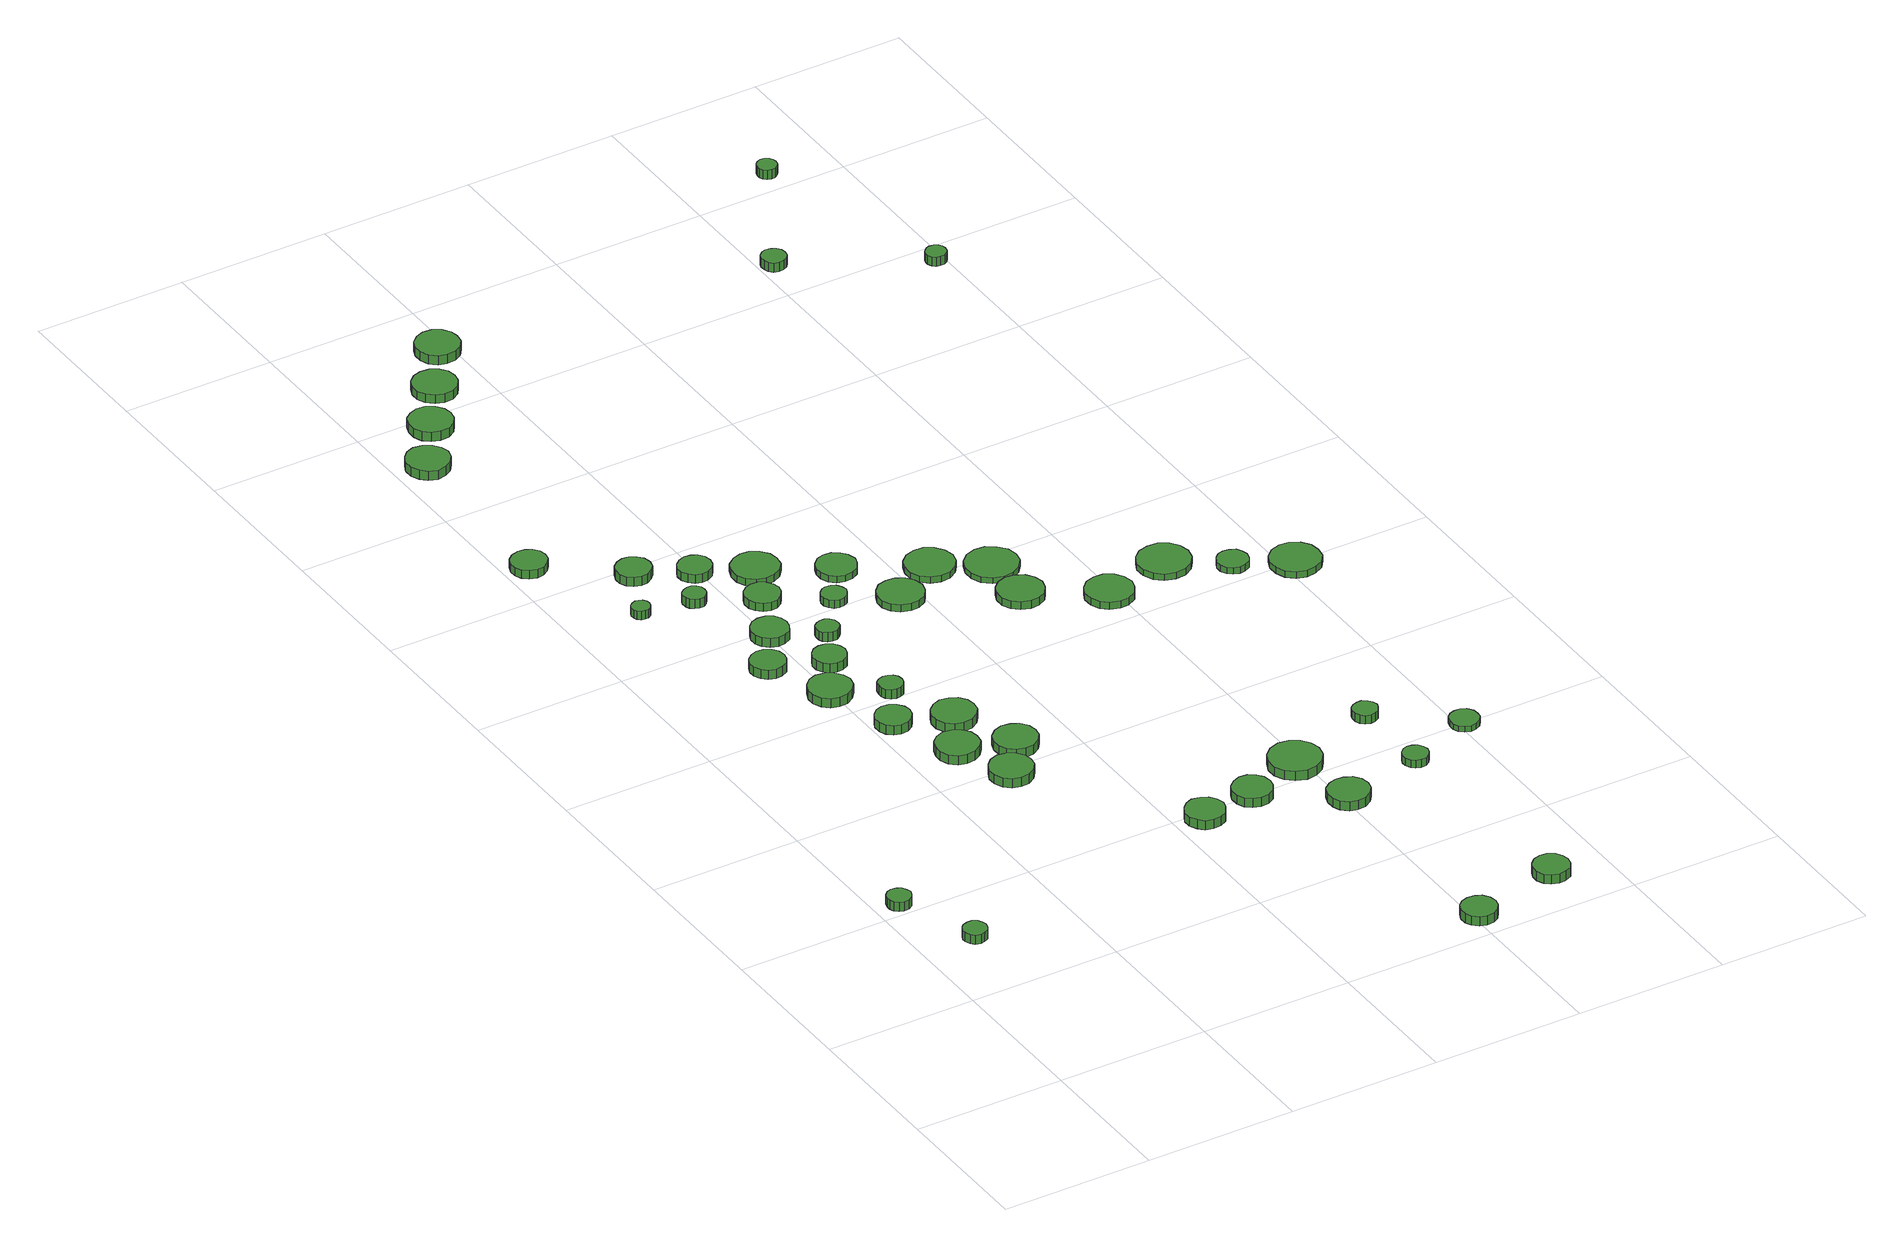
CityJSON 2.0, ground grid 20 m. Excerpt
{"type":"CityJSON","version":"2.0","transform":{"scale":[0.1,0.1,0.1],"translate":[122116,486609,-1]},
"CityObjects":{
"tree1":{"type":"SolitaryVegetationObject","attributes":{"function":"something"},"geometry":[{"type":"MultiSurface","lod":"1","boundaries":[[[0,1,2,3,4,5,6,7,8,9,10,11,12,13,14]],[[15,16,17,18,19,20,21,22,23,24,25,26,27,28,29]],[[0,29,28,1]],[[1,28,27,2]],[[2,27,26,3]],[[3,26,25,4]],[[4,25,24,5]],[[5,24,23,6]],[[6,23,22,7]],[[7,22,21,8]],[[8,21,20,9]],[[9,20,19,10]],[[10,19,18,11]],[[11,18,17,12]],[[12,17,16,13]],[[13,16,15,14]],[[14,15,29,0]]]}]},
"tree2":{"type":"SolitaryVegetationObject","attributes":{"function":"something"},"geometry":[{"type":"MultiSurface","lod":"1","boundaries":[[[30,31,32,33,34,35,36,37,38,39,40,41,42,43,44]],[[45,46,47,48,49,50,51,52,53,54,55,56,57,58,59]],[[30,59,58,31]],[[31,58,57,32]],[[32,57,56,33]],[[33,56,55,34]],[[34,55,54,35]],[[35,54,53,36]],[[36,53,52,37]],[[37,52,51,38]],[[38,51,50,39]],[[39,50,49,40]],[[40,49,48,41]],[[41,48,47,42]],[[42,47,46,43]],[[43,46,45,44]],[[44,45,59,30]]]}]},
"tree3":{"type":"SolitaryVegetationObject","attributes":{"function":"something"},"geometry":[{"type":"MultiSurface","lod":"1","boundaries":[[[60,61,62,63,64,65,66,67,68,69,70,71,72,73,74]],[[75,76,77,78,79,80,81,82,83,84,85,86,87,88,89]],[[60,89,88,61]],[[61,88,87,62]],[[62,87,86,63]],[[63,86,85,64]],[[64,85,84,65]],[[65,84,83,66]],[[66,83,82,67]],[[67,82,81,68]],[[68,81,80,69]],[[69,80,79,70]],[[70,79,78,71]],[[71,78,77,72]],[[72,77,76,73]],[[73,76,75,74]],[[74,75,89,60]]]}]},
"tree4":{"type":"SolitaryVegetationObject","attributes":{"function":"something"},"geometry":[{"type":"MultiSurface","lod":"1","boundaries":[[[90,91,92,93,94,95,96,97,98,99,100,101,102,103,104]],[[105,106,107,108,109,110,111,112,113,114,115,116,117,118,119]],[[90,119,118,91]],[[91,118,117,92]],[[92,117,116,93]],[[93,116,115,94]],[[94,115,114,95]],[[95,114,113,96]],[[96,113,112,97]],[[97,112,111,98]],[[98,111,110,99]],[[99,110,109,100]],[[100,109,108,101]],[[101,108,107,102]],[[102,107,106,103]],[[103,106,105,104]],[[104,105,119,90]]]}]},
"tree5":{"type":"SolitaryVegetationObject","attributes":{"function":"something"},"geometry":[{"type":"MultiSurface","lod":"1","boundaries":[[[120,121,122,123,124,125,126,127,128,129,130,131,132,133,134]],[[135,136,137,138,139,140,141,142,143,144,145,146,147,148,149]],[[120,149,148,121]],[[121,148,147,122]],[[122,147,146,123]],[[123,146,145,124]],[[124,145,144,125]],[[125,144,143,126]],[[126,143,142,127]],[[127,142,141,128]],[[128,141,140,129]],[[129,140,139,130]],[[130,139,138,131]],[[131,138,137,132]],[[132,137,136,133]],[[133,136,135,134]],[[134,135,149,120]]]}]},
"tree6":{"type":"SolitaryVegetationObject","attributes":{"function":"something"},"geometry":[{"type":"MultiSurface","lod":"1","boundaries":[[[150,151,152,153,154,155,156,157,158,159,160,161,162,163,164]],[[165,166,167,168,169,170,171,172,173,174,175,176,177,178,179]],[[150,179,178,151]],[[151,178,177,152]],[[152,177,176,153]],[[153,176,175,154]],[[154,175,174,155]],[[155,174,173,156]],[[156,173,172,157]],[[157,172,171,158]],[[158,171,170,159]],[[159,170,169,160]],[[160,169,168,161]],[[161,168,167,162]],[[162,167,166,163]],[[163,166,165,164]],[[164,165,179,150]]]}]},
"tree7":{"type":"SolitaryVegetationObject","attributes":{"function":"something"},"geometry":[{"type":"MultiSurface","lod":"1","boundaries":[[[180,181,182,183,184,185,186,187,188,189,190,191,192,193,194]],[[195,196,197,198,199,200,201,202,203,204,205,206,207,208,209]],[[180,209,208,181]],[[181,208,207,182]],[[182,207,206,183]],[[183,206,205,184]],[[184,205,204,185]],[[185,204,203,186]],[[186,203,202,187]],[[187,202,201,188]],[[188,201,200,189]],[[189,200,199,190]],[[190,199,198,191]],[[191,198,197,192]],[[192,197,196,193]],[[193,196,195,194]],[[194,195,209,180]]]}]},
"tree8":{"type":"SolitaryVegetationObject","attributes":{"function":"something"},"geometry":[{"type":"MultiSurface","lod":"1","boundaries":[[[210,211,212,213,214,215,216,217,218,219,220,221,222,223,224]],[[225,226,227,228,229,230,231,232,233,234,235,236,237,238,239]],[[210,239,238,211]],[[211,238,237,212]],[[212,237,236,213]],[[213,236,235,214]],[[214,235,234,215]],[[215,234,233,216]],[[216,233,232,217]],[[217,232,231,218]],[[218,231,230,219]],[[219,230,229,220]],[[220,229,228,221]],[[221,228,227,222]],[[222,227,226,223]],[[223,226,225,224]],[[224,225,239,210]]]}]},
"tree9":{"type":"SolitaryVegetationObject","attributes":{"function":"something"},"geometry":[{"type":"MultiSurface","lod":"1","boundaries":[[[240,241,242,243,244,245,246,247,248,249,250,251,252,253,254]],[[255,256,257,258,259,260,261,262,263,264,265,266,267,268,269]],[[240,269,268,241]],[[241,268,267,242]],[[242,267,266,243]],[[243,266,265,244]],[[244,265,264,245]],[[245,264,263,246]],[[246,263,262,247]],[[247,262,261,248]],[[248,261,260,249]],[[249,260,259,250]],[[250,259,258,251]],[[251,258,257,252]],[[252,257,256,253]],[[253,256,255,254]],[[254,255,269,240]]]}]},
"tree10":{"type":"SolitaryVegetationObject","attributes":{"function":"something"},"geometry":[{"type":"MultiSurface","lod":"1","boundaries":[[[270,271,272,273,274,275,276,277,278,279,280,281,282,283,284]],[[285,286,287,288,289,290,291,292,293,294,295,296,297,298,299]],[[270,299,298,271]],[[271,298,297,272]],[[272,297,296,273]],[[273,296,295,274]],[[274,295,294,275]],[[275,294,293,276]],[[276,293,292,277]],[[277,292,291,278]],[[278,291,290,279]],[[279,290,289,280]],[[280,289,288,281]],[[281,288,287,282]],[[282,287,286,283]],[[283,286,285,284]],[[284,285,299,270]]]}]},
"tree11":{"type":"SolitaryVegetationObject","attributes":{"function":"something"},"geometry":[{"type":"MultiSurface","lod":"1","boundaries":[[[300,301,302,303,304,305,306,307,308,309,310,311,312,313,314]],[[315,316,317,318,319,320,321,322,323,324,325,326,327,328,329]],[[300,329,328,301]],[[301,328,327,302]],[[302,327,326,303]],[[303,326,325,304]],[[304,325,324,305]],[[305,324,323,306]],[[306,323,322,307]],[[307,322,321,308]],[[308,321,320,309]],[[309,320,319,310]],[[310,319,318,311]],[[311,318,317,312]],[[312,317,316,313]],[[313,316,315,314]],[[314,315,329,300]]]}]},
"tree12":{"type":"SolitaryVegetationObject","attributes":{"function":"something"},"geometry":[{"type":"MultiSurface","lod":"1","boundaries":[[[330,331,332,333,334,335,336,337,338,339,340,341,342,343,344]],[[345,346,347,348,349,350,351,352,353,354,355,356,357,358,359]],[[330,359,358,331]],[[331,358,357,332]],[[332,357,356,333]],[[333,356,355,334]],[[334,355,354,335]],[[335,354,353,336]],[[336,353,352,337]],[[337,352,351,338]],[[338,351,350,339]],[[339,350,349,340]],[[340,349,348,341]],[[341,348,347,342]],[[342,347,346,343]],[[343,346,345,344]],[[344,345,359,330]]]}]},
"tree13":{"type":"SolitaryVegetationObject","attributes":{"function":"something"},"geometry":[{"type":"MultiSurface","lod":"1","boundaries":[[[360,361,362,363,364,365,366,367,368,369,370,371,372,373,374]],[[375,376,377,378,379,380,381,382,383,384,385,386,387,388,389]],[[360,389,388,361]],[[361,388,387,362]],[[362,387,386,363]],[[363,386,385,364]],[[364,385,384,365]],[[365,384,383,366]],[[366,383,382,367]],[[367,382,381,368]],[[368,381,380,369]],[[369,380,379,370]],[[370,379,378,371]],[[371,378,377,372]],[[372,377,376,373]],[[373,376,375,374]],[[374,375,389,360]]]}]},
"tree14":{"type":"SolitaryVegetationObject","attributes":{"function":"something"},"geometry":[{"type":"MultiSurface","lod":"1","boundaries":[[[390,391,392,393,394,395,396,397,398,399,400,401,402,403,404]],[[405,406,407,408,409,410,411,412,413,414,415,416,417,418,419]],[[390,419,418,391]],[[391,418,417,392]],[[392,417,416,393]],[[393,416,415,394]],[[394,415,414,395]],[[395,414,413,396]],[[396,413,412,397]],[[397,412,411,398]],[[398,411,410,399]],[[399,410,409,400]],[[400,409,408,401]],[[401,408,407,402]],[[402,407,406,403]],[[403,406,405,404]],[[404,405,419,390]]]}]},
"tree15":{"type":"SolitaryVegetationObject","attributes":{"function":"something"},"geometry":[{"type":"MultiSurface","lod":"1","boundaries":[[[420,421,422,423,424,425,426,427,428,429,430,431,432,433,434]],[[435,436,437,438,439,440,441,442,443,444,445,446,447,448,449]],[[420,449,448,421]],[[421,448,447,422]],[[422,447,446,423]],[[423,446,445,424]],[[424,445,444,425]],[[425,444,443,426]],[[426,443,442,427]],[[427,442,441,428]],[[428,441,440,429]],[[429,440,439,430]],[[430,439,438,431]],[[431,438,437,432]],[[432,437,436,433]],[[433,436,435,434]],[[434,435,449,420]]]}]},
"tree16":{"type":"SolitaryVegetationObject","attributes":{"function":"something"},"geometry":[{"type":"MultiSurface","lod":"1","boundaries":[[[450,451,452,453,454,455,456,457,458,459,460,461,462,463,464]],[[465,466,467,468,469,470,471,472,473,474,475,476,477,478,479]],[[450,479,478,451]],[[451,478,477,452]],[[452,477,476,453]],[[453,476,475,454]],[[454,475,474,455]],[[455,474,473,456]],[[456,473,472,457]],[[457,472,471,458]],[[458,471,470,459]],[[459,470,469,460]],[[460,469,468,461]],[[461,468,467,462]],[[462,467,466,463]],[[463,466,465,464]],[[464,465,479,450]]]}]},
"tree17":{"type":"SolitaryVegetationObject","attributes":{"function":"something"},"geometry":[{"type":"MultiSurface","lod":"1","boundaries":[[[480,481,482,483,484,485,486,487,488,489,490,491,492,493,494]],[[495,496,497,498,499,500,501,502,503,504,505,506,507,508,509]],[[480,509,508,481]],[[481,508,507,482]],[[482,507,506,483]],[[483,506,505,484]],[[484,505,504,485]],[[485,504,503,486]],[[486,503,502,487]],[[487,502,501,488]],[[488,501,500,489]],[[489,500,499,490]],[[490,499,498,491]],[[491,498,497,492]],[[492,497,496,493]],[[493,496,495,494]],[[494,495,509,480]]]}]},
"tree18":{"type":"SolitaryVegetationObject","attributes":{"function":"something"},"geometry":[{"type":"MultiSurface","lod":"1","boundaries":[[[510,511,512,513,514,515,516,517,518,519,520,521,522,523,524]],[[525,526,527,528,529,530,531,532,533,534,535,536,537,538,539]],[[510,539,538,511]],[[511,538,537,512]],[[512,537,536,513]],[[513,536,535,514]],[[514,535,534,515]],[[515,534,533,516]],[[516,533,532,517]],[[517,532,531,518]],[[518,531,530,519]],[[519,530,529,520]],[[520,529,528,521]],[[521,528,527,522]],[[522,527,526,523]],[[523,526,525,524]],[[524,525,539,510]]]}]},
"tree19":{"type":"SolitaryVegetationObject","attributes":{"function":"something"},"geometry":[{"type":"MultiSurface","lod":"1","boundaries":[[[540,541,542,543,544,545,546,547,548,549,550,551,552,553,554]],[[555,556,557,558,559,560,561,562,563,564,565,566,567,568,569]],[[540,569,568,541]],[[541,568,567,542]],[[542,567,566,543]],[[543,566,565,544]],[[544,565,564,545]],[[545,564,563,546]],[[546,563,562,547]],[[547,562,561,548]],[[548,561,560,549]],[[549,560,559,550]],[[550,559,558,551]],[[551,558,557,552]],[[552,557,556,553]],[[553,556,555,554]],[[554,555,569,540]]]}]},
"tree20":{"type":"SolitaryVegetationObject","attributes":{"function":"something"},"geometry":[{"type":"MultiSurface","lod":"1","boundaries":[[[570,571,572,573,574,575,576,577,578,579,580,581,582,583,584]],[[585,586,587,588,589,590,591,592,593,594,595,596,597,598,599]],[[570,599,598,571]],[[571,598,597,572]],[[572,597,596,573]],[[573,596,595,574]],[[574,595,594,575]],[[575,594,593,576]],[[576,593,592,577]],[[577,592,591,578]],[[578,591,590,579]],[[579,590,589,580]],[[580,589,588,581]],[[581,588,587,582]],[[582,587,586,583]],[[583,586,585,584]],[[584,585,599,570]]]}]},
"tree21":{"type":"SolitaryVegetationObject","attributes":{"function":"something"},"geometry":[{"type":"MultiSurface","lod":"1","boundaries":[[[600,601,602,603,604,605,606,607,608,609,610,611,612,613,614]],[[615,616,617,618,619,620,621,622,623,624,625,626,627,628,629]],[[600,629,628,601]],[[601,628,627,602]],[[602,627,626,603]],[[603,626,625,604]],[[604,625,624,605]],[[605,624,623,606]],[[606,623,622,607]],[[607,622,621,608]],[[608,621,620,609]],[[609,620,619,610]],[[610,619,618,611]],[[611,618,617,612]],[[612,617,616,613]],[[613,616,615,614]],[[614,615,629,600]]]}]},
"tree22":{"type":"SolitaryVegetationObject","attributes":{"function":"something"},"geometry":[{"type":"MultiSurface","lod":"1","boundaries":[[[630,631,632,633,634,635,636,637,638,639,640,641,642,643,644]],[[645,646,647,648,649,650,651,652,653,654,655,656,657,658,659]],[[630,659,658,631]],[[631,658,657,632]],[[632,657,656,633]],[[633,656,655,634]],[[634,655,654,635]],[[635,654,653,636]],[[636,653,652,637]],[[637,652,651,638]],[[638,651,650,639]],[[639,650,649,640]],[[640,649,648,641]],[[641,648,647,642]],[[642,647,646,643]],[[643,646,645,644]],[[644,645,659,630]]]}]},
"tree23":{"type":"SolitaryVegetationObject","attributes":{"function":"something"},"geometry":[{"type":"MultiSurface","lod":"1","boundaries":[[[660,661,662,663,664,665,666,667,668,669,670,671,672,673,674]],[[675,676,677,678,679,680,681,682,683,684,685,686,687,688,689]],[[660,689,688,661]],[[661,688,687,662]],[[662,687,686,663]],[[663,686,685,664]],[[664,685,684,665]],[[665,684,683,666]],[[666,683,682,667]],[[667,682,681,668]],[[668,681,680,669]],[[669,680,679,670]],[[670,679,678,671]],[[671,678,677,672]],[[672,677,676,673]],[[673,676,675,674]],[[674,675,689,660]]]}]},
"tree24":{"type":"SolitaryVegetationObject","attributes":{"function":"something"},"geometry":[{"type":"MultiSurface","lod":"1","boundaries":[[[690,691,692,693,694,695,696,697,698,699,700,701,702,703,704]],[[705,706,707,708,709,710,711,712,713,714,715,716,717,718,719]],[[690,719,718,691]],[[691,718,717,692]],[[692,717,716,693]],[[693,716,715,694]],[[694,715,714,695]],[[695,714,713,696]],[[696,713,712,697]],[[697,712,711,698]],[[698,711,710,699]],[[699,710,709,700]],[[700,709,708,701]],[[701,708,707,702]],[[702,707,706,703]],[[703,706,705,704]],[[704,705,719,690]]]}]},
"tree25":{"type":"SolitaryVegetationObject","attributes":{"function":"something"},"geometry":[{"type":"MultiSurface","lod":"1","boundaries":[[[720,721,722,723,724,725,726,727,728,729,730,731,732,733,734]],[[735,736,737,738,739,740,741,742,743,744,745,746,747,748,749]],[[720,749,748,721]],[[721,748,747,722]],[[722,747,746,723]],[[723,746,745,724]],[[724,745,744,725]],[[725,744,743,726]],[[726,743,742,727]],[[727,742,741,728]],[[728,741,740,729]],[[729,740,739,730]],[[730,739,738,731]],[[731,738,737,732]],[[732,737,736,733]],[[733,736,735,734]],[[734,735,749,720]]]}]},
"tree26":{"type":"SolitaryVegetationObject","attributes":{"function":"something"},"geometry":[{"type":"MultiSurface","lod":"1","boundaries":[[[750,751,752,753,754,755,756,757,758,759,760,761,762,763,764]],[[765,766,767,768,769,770,771,772,773,774,775,776,777,778,779]],[[750,779,778,751]],[[751,778,777,752]],[[752,777,776,753]],[[753,776,775,754]],[[754,775,774,755]],[[755,774,773,756]],[[756,773,772,757]],[[757,772,771,758]],[[758,771,770,759]],[[759,770,769,760]],[[760,769,768,761]],[[761,768,767,762]],[[762,767,766,763]],[[763,766,765,764]],[[764,765,779,750]]]}]},
"tree27":{"type":"SolitaryVegetationObject","attributes":{"function":"something"},"geometry":[{"type":"MultiSurface","lod":"1","boundaries":[[[780,781,782,783,784,785,786,787,788,789,790,791,792,793,794]],[[795,796,797,798,799,800,801,802,803,804,805,806,807,808,809]],[[780,809,808,781]],[[781,808,807,782]],[[782,807,806,783]],[[783,806,805,784]],[[784,805,804,785]],[[785,804,803,786]],[[786,803,802,787]],[[787,802,801,788]],[[788,801,800,789]],[[789,800,799,790]],[[790,799,798,791]],[[791,798,797,792]],[[792,797,796,793]],[[793,796,795,794]],[[794,795,809,780]]]}]},
"tree28":{"type":"SolitaryVegetationObject","attributes":{"function":"something"},"geometry":[{"type":"MultiSurface","lod":"1","boundaries":[[[810,811,812,813,814,815,816,817,818,819,820,821,822,823,824]],[[825,826,827,828,829,830,831,832,833,834,835,836,837,838,839]],[[810,839,838,811]],[[811,838,837,812]],[[812,837,836,813]],[[813,836,835,814]],[[814,835,834,815]],[[815,834,833,816]],[[816,833,832,817]],[[817,832,831,818]],[[818,831,830,819]],[[819,830,829,820]],[[820,829,828,821]],[[821,828,827,822]],[[822,827,826,823]],[[823,826,825,824]],[[824,825,839,810]]]}]},
"tree29":{"type":"SolitaryVegetationObject","attributes":{"function":"something"},"geometry":[{"type":"MultiSurface","lod":"1","boundaries":[[[840,841,842,843,844,845,846,847,848,849,850,851,852,853,854]],[[855,856,857,858,859,860,861,862,863,864,865,866,867,868,869]],[[840,869,868,841]],[[841,868,867,842]],[[842,867,866,843]],[[843,866,865,844]],[[844,865,864,845]],[[845,864,863,846]],[[846,863,862,847]],[[847,862,861,848]],[[848,861,860,849]],[[849,860,859,850]],[[850,859,858,851]],[[851,858,857,852]],[[852,857,856,853]],[[853,856,855,854]],[[854,855,869,840]]]}]},
"tree30":{"type":"SolitaryVegetationObject","attributes":{"function":"something"},"geometry":[{"type":"MultiSurface","lod":"1","boundaries":[[[870,871,872,873,874,875,876,877,878,879,880,881,882,883,884]],[[885,886,887,888,889,890,891,892,893,894,895,896,897,898,899]],[[870,899,898,871]],[[871,898,897,872]],[[872,897,896,873]],[[873,896,895,874]],[[874,895,894,875]],[[875,894,893,876]],[[876,893,892,877]],[[877,892,891,878]],[[878,891,890,879]],[[879,890,889,880]],[[880,889,888,881]],[[881,888,887,882]],[[882,887,886,883]],[[883,886,885,884]],[[884,885,899,870]]]}]},
"tree31":{"type":"SolitaryVegetationObject","attributes":{"function":"something"},"geometry":[{"type":"MultiSurface","lod":"1","boundaries":[[[900,901,902,903,904,905,906,907,908,909,910,911,912,913,914]],[[915,916,917,918,919,920,921,922,923,924,925,926,927,928,929]],[[900,929,928,901]],[[901,928,927,902]],[[902,927,926,903]],[[903,926,925,904]],[[904,925,924,905]],[[905,924,923,906]],[[906,923,922,907]],[[907,922,921,908]],[[908,921,920,909]],[[909,920,919,910]],[[910,919,918,911]],[[911,918,917,912]],[[912,917,916,913]],[[913,916,915,914]],[[914,915,929,900]]]}]},
"tree32":{"type":"SolitaryVegetationObject","attributes":{"function":"something"},"geometry":[{"type":"MultiSurface","lod":"1","boundaries":[[[930,931,932,933,934,935,936,937,938,939,940,941,942,943,944]],[[945,946,947,948,949,950,951,952,953,954,955,956,957,958,959]],[[930,959,958,931]],[[931,958,957,932]],[[932,957,956,933]],[[933,956,955,934]],[[934,955,954,935]],[[935,954,953,936]],[[936,953,952,937]],[[937,952,951,938]],[[938,951,950,939]],[[939,950,949,940]],[[940,949,948,941]],[[941,948,947,942]],[[942,947,946,943]],[[943,946,945,944]],[[944,945,959,930]]]}]},
"tree33":{"type":"SolitaryVegetationObject","attributes":{"function":"something"},"geometry":[{"type":"MultiSurface","lod":"1","boundaries":[[[960,961,962,963,964,965,966,967,968,969,970,971,972,973,974]],[[975,976,977,978,979,980,981,982,983,984,985,986,987,988,989]],[[960,989,988,961]],[[961,988,987,962]],[[962,987,986,963]],[[963,986,985,964]],[[964,985,984,965]],[[965,984,983,966]],[[966,983,982,967]],[[967,982,981,968]],[[968,981,980,969]],[[969,980,979,970]],[[970,979,978,971]],[[971,978,977,972]],[[972,977,976,973]],[[973,976,975,974]],[[974,975,989,960]]]}]},
"tree34":{"type":"SolitaryVegetationObject","attributes":{"function":"something"},"geometry":[{"type":"MultiSurface","lod":"1","boundaries":[[[990,991,992,993,994,995,996,997,998,999,1000,1001,1002,1003,1004]],[[1005,1006,1007,1008,1009,1010,1011,1012,1013,1014,1015,1016,1017,1018,1019]],[[990,1019,1018,991]],[[991,1018,1017,992]],[[992,1017,1016,993]],[[993,1016,1015,994]],[[994,1015,1014,995]],[[995,1014,1013,996]],[[996,1013,1012,997]],[[997,1012,1011,998]],[[998,1011,1010,999]],[[999,1010,1009,1000]],[[1000,1009,1008,1001]],[[1001,1008,1007,1002]],[[1002,1007,1006,1003]],[[1003,1006,1005,1004]],[[1004,1005,1019,990]]]}]},
"tree35":{"type":"SolitaryVegetationObject","attributes":{"function":"something"},"geometry":[{"type":"MultiSurface","lod":"1","boundaries":[[[1020,1021,1022,1023,1024,1025,1026,1027,1028,1029,1030,1031,1032,1033,1034]],[[1035,1036,1037,1038,1039,1040,1041,1042,1043,1044,1045,1046,1047,1048,1049]],[[1020,1049,1048,1021]],[[1021,1048,1047,1022]],[[1022,1047,1046,1023]],[[1023,1046,1045,1024]],[[1024,1045,1044,1025]],[[1025,1044,1043,1026]],[[1026,1043,1042,1027]],[[1027,1042,1041,1028]],[[1028,1041,1040,1029]],[[1029,1040,1039,1030]],[[1030,1039,1038,1031]],[[1031,1038,1037,1032]],[[1032,1037,1036,1033]],[[1033,1036,1035,1034]],[[1034,1035,1049,1020]]]}]},
"tree36":{"type":"SolitaryVegetationObject","attributes":{"function":"something"},"geometry":[{"type":"MultiSurface","lod":"1","boundaries":[[[1050,1051,1052,1053,1054,1055,1056,1057,1058,1059,1060,1061,1062,1063,1064]],[[1065,1066,1067,1068,1069,1070,1071,1072,1073,1074,1075,1076,1077,1078,1079]],[[1050,1079,1078,1051]],[[1051,1078,1077,1052]],[[1052,1077,1076,1053]],[[1053,1076,1075,1054]],[[1054,1075,1074,1055]],[[1055,1074,1073,1056]],[[1056,1073,1072,1057]],[[1057,1072,1071,1058]],[[1058,1071,1070,1059]],[[1059,1070,1069,1060]],[[1060,1069,1068,1061]],[[1061,1068,1067,1062]],[[1062,1067,1066,1063]],[[1063,1066,1065,1064]],[[1064,1065,1079,1050]]]}]},
"tree37":{"type":"SolitaryVegetationObject","attributes":{"function":"something"},"geometry":[{"type":"MultiSurface","lod":"1","boundaries":[[[1080,1081,1082,1083,1084,1085,1086,1087,1088,1089,1090,1091,1092,1093,1094]],[[1095,1096,1097,1098,1099,1100,1101,1102,1103,1104,1105,1106,1107,1108,1109]],[[1080,1109,1108,1081]],[[1081,1108,1107,1082]],[[1082,1107,1106,1083]],[[1083,1106,1105,1084]],[[1084,1105,1104,1085]],[[1085,1104,1103,1086]],[[1086,1103,1102,1087]],[[1087,1102,1101,1088]],[[1088,1101,1100,1089]],[[1089,1100,1099,1090]],[[1090,1099,1098,1091]],[[1091,1098,1097,1092]],[[1092,1097,1096,1093]],[[1093,1096,1095,1094]],[[1094,1095,1109,1080]]]}]},
"tree38":{"type":"SolitaryVegetationObject","attributes":{"function":"something"},"geometry":[{"type":"MultiSurface","lod":"1","boundaries":[[[1110,1111,1112,1113,1114,1115,1116,1117,1118,1119,1120,1121,1122,1123,1124]],[[1125,1126,1127,1128,1129,1130,1131,1132,1133,1134,1135,1136,1137,1138,1139]],[[1110,1139,1138,1111]],[[1111,1138,1137,1112]],[[1112,1137,1136,1113]],[[1113,1136,1135,1114]],[[1114,1135,1134,1115]],[[1115,1134,1133,1116]],[[1116,1133,1132,1117]],[[1117,1132,1131,1118]],[[1118,1131,1130,1119]],[[1119,1130,1129,1120]],[[1120,1129,1128,1121]],[[1121,1128,1127,1122]],[[1122,1127,1126,1123]],[[1123,1126,1125,1124]],[[1124,1125,1139,1110]]]}]},
"tree39":{"type":"SolitaryVegetationObject","attributes":{"function":"something"},"geometry":[{"type":"MultiSurface","lod":"1","boundaries":[[[1140,1141,1142,1143,1144,1145,1146,1147,1148,1149,1150,1151,1152,1153,1154]],[[1155,1156,1157,1158,1159,1160,1161,1162,1163,1164,1165,1166,1167,1168,1169]],[[1140,1169,1168,1141]],[[1141,1168,1167,1142]],[[1142,1167,1166,1143]],[[1143,1166,1165,1144]],[[1144,1165,1164,1145]],[[1145,1164,1163,1146]],[[1146,1163,1162,1147]],[[1147,1162,1161,1148]],[[1148,1161,1160,1149]],[[1149,1160,1159,1150]],[[1150,1159,1158,1151]],[[1151,1158,1157,1152]],[[1152,1157,1156,1153]],[[1153,1156,1155,1154]],[[1154,1155,1169,1140]]]}]},
"tree40":{"type":"SolitaryVegetationObject","attributes":{"function":"something"},"geometry":[{"type":"MultiSurface","lod":"1","boundaries":[[[1170,1171,1172,1173,1174,1175,1176,1177,1178,1179,1180,1181,1182,1183,1184]],[[1185,1186,1187,1188,1189,1190,1191,1192,1193,1194,1195,1196,1197,1198,1199]],[[1170,1199,1198,1171]],[[1171,1198,1197,1172]],[[1172,1197,1196,1173]],[[1173,1196,1195,1174]],[[1174,1195,1194,1175]],[[1175,1194,1193,1176]],[[1176,1193,1192,1177]],[[1177,1192,1191,1178]],[[1178,1191,1190,1179]],[[1179,1190,1189,1180]],[[1180,1189,1188,1181]],[[1181,1188,1187,1182]],[[1182,1187,1186,1183]],[[1183,1186,1185,1184]],[[1184,1185,1199,1170]]]}]},
"tree41":{"type":"SolitaryVegetationObject","attributes":{"function":"something"},"geometry":[{"type":"MultiSurface","lod":"1","boundaries":[[[1200,1201,1202,1203,1204,1205,1206,1207,1208,1209,1210,1211,1212,1213,1214]],[[1215,1216,1217,1218,1219,1220,1221,1222,1223,1224,1225,1226,1227,1228,1229]],[[1200,1229,1228,1201]],[[1201,1228,1227,1202]],[[1202,1227,1226,1203]],[[1203,1226,1225,1204]],[[1204,1225,1224,1205]],[[1205,1224,1223,1206]],[[1206,1223,1222,1207]],[[1207,1222,1221,1208]],[[1208,1221,1220,1209]],[[1209,1220,1219,1210]],[[1210,1219,1218,1211]],[[1211,1218,1217,1212]],[[1212,1217,1216,1213]],[[1213,1216,1215,1214]],[[1214,1215,1229,1200]]]}]},
"tree42":{"type":"SolitaryVegetationObject","attributes":{"function":"something"},"geometry":[{"type":"MultiSurface","lod":"1","boundaries":[[[1230,1231,1232,1233,1234,1235,1236,1237,1238,1239,1240,1241,1242,1243,1244]],[[1245,1246,1247,1248,1249,1250,1251,1252,1253,1254,1255,1256,1257,1258,1259]],[[1230,1259,1258,1231]],[[1231,1258,1257,1232]],[[1232,1257,1256,1233]],[[1233,1256,1255,1234]],[[1234,1255,1254,1235]],[[1235,1254,1253,1236]],[[1236,1253,1252,1237]],[[1237,1252,1251,1238]],[[1238,1251,1250,1239]],[[1239,1250,1249,1240]],[[1240,1249,1248,1241]],[[1241,1248,1247,1242]],[[1242,1247,1246,1243]],[[1243,1246,1245,1244]],[[1244,1245,1259,1230]]]}]},
"tree43":{"type":"SolitaryVegetationObject","attributes":{"function":"something"},"geometry":[{"type":"MultiSurface","lod":"1","boundaries":[[[1260,1261,1262,1263,1264,1265,1266,1267,1268,1269,1270,1271,1272,1273,1274]],[[1275,1276,1277,1278,1279,1280,1281,1282,1283,1284,1285,1286,1287,1288,1289]],[[1260,1289,1288,1261]],[[1261,1288,1287,1262]],[[1262,1287,1286,1263]],[[1263,1286,1285,1264]],[[1264,1285,1284,1265]],[[1265,1284,1283,1266]],[[1266,1283,1282,1267]],[[1267,1282,1281,1268]],[[1268,1281,1280,1269]],[[1269,1280,1279,1270]],[[1270,1279,1278,1271]],[[1271,1278,1277,1272]],[[1272,1277,1276,1273]],[[1273,1276,1275,1274]],[[1274,1275,1289,1260]]]}]},
"tree44":{"type":"SolitaryVegetationObject","attributes":{"function":"something"},"geometry":[{"type":"MultiSurface","lod":"1","boundaries":[[[1290,1291,1292,1293,1294,1295,1296,1297,1298,1299,1300,1301,1302,1303,1304]],[[1305,1306,1307,1308,1309,1310,1311,1312,1313,1314,1315,1316,1317,1318,1319]],[[1290,1319,1318,1291]],[[1291,1318,1317,1292]],[[1292,1317,1316,1293]],[[1293,1316,1315,1294]],[[1294,1315,1314,1295]],[[1295,1314,1313,1296]],[[1296,1313,1312,1297]],[[1297,1312,1311,1298]],[[1298,1311,1310,1299]],[[1299,1310,1309,1300]],[[1300,1309,1308,1301]],[[1301,1308,1307,1302]],[[1302,1307,1306,1303]],[[1303,1306,1305,1304]],[[1304,1305,1319,1290]]]}]},
"tree45":{"type":"SolitaryVegetationObject","attributes":{"function":"something"},"geometry":[{"type":"MultiSurface","lod":"1","boundaries":[[[1320,1321,1322,1323,1324,1325,1326,1327,1328,1329,1330,1331,1332,1333,1334]],[[1335,1336,1337,1338,1339,1340,1341,1342,1343,1344,1345,1346,1347,1348,1349]],[[1320,1349,1348,1321]],[[1321,1348,1347,1322]],[[1322,1347,1346,1323]],[[1323,1346,1345,1324]],[[1324,1345,1344,1325]],[[1325,1344,1343,1326]],[[1326,1343,1342,1327]],[[1327,1342,1341,1328]],[[1328,1341,1340,1329]],[[1329,1340,1339,1330]],[[1330,1339,1338,1331]],[[1331,1338,1337,1332]],[[1332,1337,1336,1333]],[[1333,1336,1335,1334]],[[1334,1335,1349,1320]]]}]},
"tree46":{"type":"SolitaryVegetationObject","attributes":{"function":"something"},"geometry":[{"type":"MultiSurface","lod":"1","boundaries":[[[1350,1351,1352,1353,1354,1355,1356,1357,1358,1359,1360,1361,1362,1363,1364]],[[1365,1366,1367,1368,1369,1370,1371,1372,1373,1374,1375,1376,1377,1378,1379]],[[1350,1379,1378,1351]],[[1351,1378,1377,1352]],[[1352,1377,1376,1353]],[[1353,1376,1375,1354]],[[1354,1375,1374,1355]],[[1355,1374,1373,1356]],[[1356,1373,1372,1357]],[[1357,1372,1371,1358]],[[1358,1371,1370,1359]],[[1359,1370,1369,1360]],[[1360,1369,1368,1361]],[[1361,1368,1367,1362]],[[1362,1367,1366,1363]],[[1363,1366,1365,1364]],[[1364,1365,1379,1350]]]}]}
},
"vertices":[
[42,410,29],[40,416,29],[37,422,29],[31,425,29],[24,426,29],[18,424,29],[13,419,29],[11,413,29],[11,407,29],[13,401,29],[18,397,29],[24,395,29],[31,395,29],[37,399,29],[40,404,29],[40,404,16],[37,399,16],[31,395,16],[24,395,16],[18,397,16],[13,401,16],[11,407,16],[11,413,16],[13,419,16],[18,424,16],[24,426,16],[31,425,16],[37,422,16],[40,416,16],[42,410,16],
[80,300,32],[78,306,32],[75,311,32],[69,315,32],[63,315,32],[56,313,32],[52,309,32],[49,303,32],[49,297,32],[52,291,32],[56,286,32],[63,284,32],[69,285,32],[75,288,32],[78,293,32],[78,293,19],[75,288,19],[69,285,19],[63,284,19],[56,286,19],[52,291,19],[49,297,19],[49,303,19],[52,309,19],[56,313,19],[63,315,19],[69,315,19],[75,311,19],[78,306,19],[80,300,19],
[50,1254,27],[48,1263,27],[42,1271,27],[34,1275,27],[25,1276,27],[15,1273,27],[8,1267,27],[4,1258,27],[4,1249,27],[8,1240,27],[15,1234,27],[25,1231,27],[34,1232,27],[42,1237,27],[48,1244,27],[48,1244,15],[42,1237,15],[34,1232,15],[25,1231,15],[15,1234,15],[8,1240,15],[4,1249,15],[4,1258,15],[8,1267,15],[15,1273,15],[25,1276,15],[34,1275,15],[42,1271,15],[48,1263,15],[50,1254,15],
[102,1102,26],[101,1107,26],[98,1111,26],[94,1113,26],[89,1114,26],[84,1112,26],[80,1109,26],[78,1104,26],[78,1099,26],[80,1095,26],[84,1091,26],[89,1090,26],[94,1090,26],[98,1093,26],[101,1097,26],[101,1097,14],[98,1093,14],[94,1090,14],[89,1090,14],[84,1091,14],[80,1095,14],[78,1099,14],[78,1104,14],[80,1109,14],[84,1112,14],[89,1114,14],[94,1113,14],[98,1111,14],[101,1107,14],[102,1102,14],
[181,924,26],[179,934,26],[174,941,26],[165,946,26],[156,947,26],[147,944,26],[140,938,26],[136,929,26],[136,920,26],[140,911,26],[147,905,26],[156,902,26],[165,903,26],[174,907,26],[179,915,26],[179,915,13],[174,907,13],[165,903,13],[156,902,13],[147,905,13],[140,911,13],[136,920,13],[136,929,13],[140,938,13],[147,944,13],[156,947,13],[165,946,13],[174,941,13],[179,934,13],[181,924,13],
[221,839,26],[218,850,26],[211,859,26],[201,865,26],[189,867,26],[178,863,26],[170,855,26],[165,844,26],[165,833,26],[170,822,26],[178,814,26],[189,811,26],[201,812,26],[211,818,26],[218,827,26],[218,827,13],[211,818,13],[201,812,13],[189,811,13],[178,814,13],[170,822,13],[165,833,13],[165,844,13],[170,855,13],[178,863,13],[189,867,13],[201,865,13],[211,859,13],[218,850,13],[221,839,13],
[247,746,26],[245,755,26],[239,763,26],[231,768,26],[221,769,26],[212,766,26],[205,759,26],[201,751,26],[201,741,26],[205,732,26],[212,726,26],[221,723,26],[231,724,26],[239,729,26],[245,737,26],[245,737,13],[239,729,13],[231,724,13],[221,723,13],[212,726,13],[205,732,13],[201,741,13],[201,751,13],[205,759,13],[212,766,13],[221,769,13],[231,768,13],[239,763,13],[245,755,13],[247,746,13],
[285,655,27],[283,666,27],[276,675,27],[266,681,27],[254,683,27],[243,679,27],[234,671,27],[230,660,27],[230,649,27],[234,638,27],[243,630,27],[254,627,27],[266,628,27],[276,634,27],[283,643,27],[283,643,14],[276,634,14],[266,628,14],[254,627,14],[243,630,14],[234,638,14],[230,649,14],[230,660,14],[234,671,14],[243,679,14],[254,683,14],[266,681,14],[276,675,14],[283,666,14],[285,655,14],
[313,578,28],[311,589,28],[304,598,28],[294,604,28],[282,606,28],[271,602,28],[263,594,28],[258,583,28],[258,572,28],[263,561,28],[271,553,28],[282,550,28],[294,551,28],[304,557,28],[311,566,28],[311,566,15],[304,557,15],[294,551,15],[282,550,15],[271,553,15],[263,561,15],[258,572,15],[258,583,15],[263,594,15],[271,602,15],[282,606,15],[294,604,15],[304,598,15],[311,589,15],[313,578,15],
[150,1179,24],[148,1189,24],[142,1196,24],[134,1201,24],[125,1202,24],[116,1199,24],[109,1193,24],[105,1184,24],[105,1175,24],[109,1166,24],[116,1160,24],[125,1157,24],[134,1158,24],[142,1163,24],[148,1170,24],[148,1170,11],[142,1163,11],[134,1158,11],[125,1157,11],[116,1160,11],[109,1166,11],[105,1175,11],[105,1184,11],[109,1193,11],[116,1199,11],[125,1202,11],[134,1201,11],[142,1196,11],[148,1189,11],[150,1179,11],
[174,1094,25],[173,1100,25],[169,1105,25],[164,1108,25],[158,1108,25],[152,1106,25],[147,1102,25],[145,1097,25],[145,1090,25],[147,1085,25],[152,1081,25],[158,1079,25],[164,1079,25],[169,1082,25],[173,1087,25],[173,1087,12],[169,1082,12],[164,1079,12],[158,1079,12],[152,1081,12],[147,1085,12],[145,1090,12],[145,1097,12],[147,1102,12],[152,1106,12],[158,1108,12],[164,1108,12],[169,1105,12],[173,1100,12],[174,1094,12],
[66,1501,28],[63,1512,28],[56,1521,28],[46,1527,28],[34,1529,28],[23,1525,28],[15,1517,28],[10,1506,28],[10,1495,28],[15,1484,28],[23,1476,28],[34,1472,28],[46,1474,28],[56,1480,28],[63,1489,28],[63,1489,15],[56,1480,15],[46,1474,15],[34,1472,15],[23,1476,15],[15,1484,15],[10,1495,15],[10,1506,15],[15,1517,15],[23,1525,15],[34,1529,15],[46,1527,15],[56,1521,15],[63,1512,15],[66,1501,15],
[221,984,25],[219,994,25],[214,1002,25],[205,1007,25],[195,1008,25],[185,1005,25],[178,998,25],[174,989,25],[174,979,25],[178,970,25],[185,963,25],[195,960,25],[205,961,25],[214,966,25],[219,975,25],[219,975,12],[214,966,12],[205,961,12],[195,960,12],[185,963,12],[178,970,12],[174,979,12],[174,989,12],[178,998,12],[185,1005,12],[195,1008,12],[205,1007,12],[214,1002,12],[219,994,12],[221,984,12],
[250,898,25],[248,907,25],[243,914,25],[235,919,25],[226,920,25],[217,917,25],[211,911,25],[207,903,25],[207,894,25],[211,886,25],[217,880,25],[226,877,25],[235,878,25],[243,882,25],[248,890,25],[248,890,12],[243,882,12],[235,878,12],[226,877,12],[217,880,12],[211,886,12],[207,894,12],[207,903,12],[211,911,12],[217,917,12],[226,920,12],[235,919,12],[243,914,12],[248,907,12],[250,898,12],
[274,808,25],[273,815,25],[269,820,25],[263,823,25],[257,824,25],[250,822,25],[245,818,25],[243,811,25],[243,805,25],[245,799,25],[250,794,25],[257,792,25],[263,793,25],[269,796,25],[273,802,25],[273,802,12],[269,796,12],[263,793,12],[257,792,12],[250,794,12],[245,799,12],[243,805,12],[243,811,12],[245,818,12],[250,822,12],[257,824,12],[263,823,12],[269,820,12],[273,815,12],[274,808,12],
[319,718,25],[317,729,25],[310,739,25],[300,744,25],[288,746,25],[277,742,25],[268,734,25],[263,724,25],[263,712,25],[268,701,25],[277,693,25],[288,690,25],[300,691,25],[310,697,25],[317,706,25],[317,706,12],[310,697,12],[300,691,12],[288,690,12],[277,693,12],[268,701,12],[263,712,12],[263,724,12],[268,734,12],[277,742,12],[288,746,12],[300,744,12],[310,739,12],[317,729,12],[319,718,12],
[351,630,27],[349,641,27],[342,651,27],[332,656,27],[320,658,27],[309,654,27],[300,646,27],[296,635,27],[296,624,27],[300,613,27],[309,605,27],[320,602,27],[332,603,27],[342,609,27],[349,618,27],[349,618,14],[342,609,14],[332,603,14],[320,602,14],[309,605,14],[300,613,14],[296,624,14],[296,635,14],[300,646,14],[309,654,14],[320,658,14],[332,656,14],[342,651,14],[349,641,14],[351,630,14],
[214,1147,23],[212,1156,23],[207,1163,23],[199,1167,23],[190,1168,23],[182,1165,23],[175,1159,23],[171,1151,23],[171,1142,23],[175,1134,23],[182,1128,23],[190,1125,23],[199,1126,23],[207,1131,23],[212,1138,23],[212,1138,11],[207,1131,11],[199,1126,11],[190,1125,11],[182,1128,11],[175,1134,11],[171,1142,11],[171,1151,11],[175,1159,11],[182,1165,11],[190,1168,11],[199,1167,11],[207,1163,11],[212,1156,11],[214,1147,11],
[272,950,25],[271,957,25],[267,962,25],[262,965,25],[256,965,25],[250,963,25],[245,959,25],[243,954,25],[243,947,25],[245,942,25],[250,938,25],[256,936,25],[262,936,25],[267,939,25],[271,944,25],[271,944,12],[267,939,12],[262,936,12],[256,936,12],[250,938,12],[245,942,12],[243,947,12],[243,954,12],[245,959,12],[250,963,12],[256,965,12],[262,965,12],[267,962,12],[271,957,12],[272,950,12],
[457,375,31],[454,386,31],[448,394,31],[439,399,31],[428,401,31],[418,397,31],[411,390,31],[406,380,31],[406,370,31],[411,360,31],[418,353,31],[428,350,31],[439,351,31],[448,356,31],[454,365,31],[454,365,18],[448,356,18],[439,351,18],[428,350,18],[418,353,18],[411,360,18],[406,370,18],[406,380,18],[411,390,18],[418,397,18],[428,401,18],[439,399,18],[448,394,18],[454,386,18],[457,375,18],
[253,1054,23],[251,1063,23],[245,1071,23],[237,1076,23],[228,1077,23],[219,1074,23],[212,1068,23],[208,1059,23],[208,1049,23],[212,1041,23],[219,1034,23],[228,1031,23],[237,1032,23],[245,1037,23],[251,1045,23],[251,1045,11],[245,1037,11],[237,1032,11],[228,1031,11],[219,1034,11],[212,1041,11],[208,1049,11],[208,1059,11],[212,1068,11],[219,1074,11],[228,1077,11],[237,1076,11],[245,1071,11],[251,1063,11],[253,1054,11],
[110,1567,30],[108,1578,30],[101,1588,30],[91,1594,30],[79,1595,30],[68,1591,30],[59,1584,30],[55,1573,30],[55,1561,30],[59,1550,30],[68,1543,30],[79,1539,30],[91,1540,30],[101,1546,30],[108,1556,30],[108,1556,17],[101,1546,17],[91,1540,17],[79,1539,17],[68,1543,17],[59,1550,17],[55,1561,17],[55,1573,17],[59,1584,17],[68,1591,17],[79,1595,17],[91,1594,17],[101,1588,17],[108,1578,17],[110,1567,17],
[285,1111,21],[283,1123,21],[275,1133,21],[264,1140,21],[252,1141,21],[240,1137,21],[230,1129,21],[225,1117,21],[225,1104,21],[230,1093,21],[240,1084,21],[252,1081,21],[264,1082,21],[275,1088,21],[283,1098,21],[283,1098,11],[275,1088,11],[264,1082,11],[252,1081,11],[240,1084,11],[230,1093,11],[225,1104,11],[225,1117,11],[230,1129,11],[240,1137,11],[252,1141,11],[264,1140,11],[275,1133,11],[283,1123,11],[285,1111,11],
[320,1010,22],[318,1017,22],[314,1023,22],[308,1026,22],[301,1027,22],[295,1025,22],[290,1020,22],[287,1014,22],[287,1007,22],[290,1001,22],[295,996,22],[301,994,22],[308,995,22],[314,998,22],[318,1004,22],[318,1004,11],[314,998,11],[308,995,11],[301,994,11],[295,996,11],[290,1001,11],[287,1007,11],[287,1014,11],[290,1020,11],[295,1025,11],[301,1027,11],[308,1026,11],[314,1023,11],[318,1017,11],[320,1010,11],
[625,30,29],[623,40,29],[617,48,29],[609,52,29],[599,53,29],[590,50,29],[583,44,29],[579,35,29],[579,25,29],[583,17,29],[590,10,29],[599,7,29],[609,8,29],[617,13,29],[623,21,29],[623,21,16],[617,13,16],[609,8,16],[599,7,16],[590,10,16],[583,17,16],[579,25,16],[579,35,16],[583,44,16],[590,50,16],[599,53,16],[609,52,16],[617,48,16],[623,40,16],[625,30,16],
[155,1631,31],[153,1643,31],[146,1652,31],[136,1658,31],[124,1659,31],[113,1656,31],[104,1648,31],[99,1637,31],[99,1625,31],[104,1615,31],[113,1607,31],[124,1603,31],[136,1604,31],[146,1610,31],[153,1620,31],[153,1620,19],[146,1610,19],[136,1604,19],[124,1603,19],[113,1607,19],[104,1615,19],[99,1625,19],[99,1637,19],[104,1648,19],[113,1656,19],[124,1659,19],[136,1658,19],[146,1652,19],[153,1643,19],[155,1631,19],
[532,391,27],[530,402,27],[524,410,27],[515,416,27],[504,417,27],[494,413,27],[486,406,27],[482,397,27],[482,386,27],[486,376,27],[494,369,27],[504,366,27],[515,367,27],[524,372,27],[530,381,27],[530,381,14],[524,372,14],[515,367,14],[504,366,14],[494,369,14],[486,376,14],[482,386,14],[482,397,14],[486,406,14],[494,413,14],[504,417,14],[515,416,14],[524,410,14],[530,402,14],[532,391,14],
[365,1063,20],[362,1074,20],[356,1082,20],[347,1088,20],[336,1089,20],[326,1086,20],[318,1078,20],[314,1069,20],[314,1058,20],[318,1048,20],[326,1041,20],[336,1038,20],[347,1039,20],[356,1044,20],[362,1053,20],[362,1053,11],[356,1044,11],[347,1039,11],[336,1038,11],[326,1041,11],[318,1048,11],[314,1058,11],[314,1069,11],[318,1078,11],[326,1086,11],[336,1089,11],[347,1088,11],[356,1082,11],[362,1074,11],[365,1063,11],
[403,973,21],[400,985,21],[393,995,21],[382,1001,21],[370,1002,21],[358,999,21],[349,990,21],[344,979,21],[344,967,21],[349,956,21],[358,948,21],[370,944,21],[382,945,21],[393,951,21],[400,961,21],[400,961,11],[393,951,11],[382,945,11],[370,944,11],[358,948,11],[349,956,11],[344,967,11],[344,979,11],[349,990,11],[358,999,11],[370,1002,11],[382,1001,11],[393,995,11],[400,985,11],[403,973,11],
[200,1699,33],[198,1710,33],[191,1720,33],[181,1726,33],[169,1727,33],[158,1723,33],[149,1715,33],[145,1705,33],[145,1693,33],[149,1682,33],[158,1674,33],[169,1671,33],[181,1672,33],[191,1678,33],[198,1687,33],[198,1687,20],[191,1678,20],[181,1672,20],[169,1671,20],[158,1674,20],[149,1682,20],[145,1693,20],[145,1705,20],[149,1715,20],[158,1723,20],[169,1727,20],[181,1726,20],[191,1720,20],[198,1710,20],[200,1699,20],
[632,332,23],[630,343,23],[623,352,23],[613,357,23],[602,358,23],[592,355,23],[583,348,23],[579,337,23],[579,326,23],[583,316,23],[592,308,23],[602,305,23],[613,306,23],[623,312,23],[630,321,23],[630,321,10],[623,312,10],[613,306,10],[602,305,10],[592,308,10],[583,316,10],[579,326,10],[579,337,10],[583,348,10],[592,355,10],[602,358,10],[613,357,10],[623,352,10],[630,343,10],[632,332,10],
[619,422,26],[616,436,26],[608,447,26],[596,454,26],[582,456,26],[568,451,26],[558,442,26],[552,429,26],[552,415,26],[558,402,26],[568,393,26],[582,388,26],[596,390,26],[608,397,26],[616,408,26],[616,408,13],[608,397,13],[596,390,13],[582,388,13],[568,393,13],[558,402,13],[552,415,13],[552,429,13],[558,442,13],[568,451,13],[582,456,13],[596,454,13],[608,447,13],[616,436,13],[619,422,13],
[468,1009,20],[465,1022,20],[457,1033,20],[446,1040,20],[433,1041,20],[420,1037,20],[410,1028,20],[405,1016,20],[405,1003,20],[410,991,20],[420,982,20],[433,978,20],[446,979,20],[457,986,20],[465,996,20],[465,996,11],[457,986,11],[446,979,11],[433,978,11],[420,982,11],[410,991,11],[405,1003,11],[405,1016,11],[410,1028,11],[420,1037,11],[433,1041,11],[446,1040,11],[457,1033,11],[465,1022,11],[468,1009,11],
[751,72,21],[749,81,21],[744,89,21],[735,94,21],[726,95,21],[716,92,21],[709,85,21],[705,77,21],[705,67,21],[709,58,21],[716,52,21],[726,49,21],[735,50,21],[744,54,21],[749,62,21],[749,62,8],[744,54,8],[735,50,8],[726,49,8],[716,52,8],[709,58,8],[705,67,8],[705,77,8],[709,85,8],[716,92,8],[726,95,8],[735,94,8],[744,89,8],[749,81,8],[751,72,8],
[528,904,21],[525,916,21],[518,926,21],[507,932,21],[495,934,21],[483,930,21],[474,922,21],[469,911,21],[469,898,21],[474,887,21],[483,879,21],[495,875,21],[507,876,21],[518,882,21],[525,892,21],[525,892,10],[518,882,10],[507,876,10],[495,875,10],[483,879,10],[474,887,10],[469,898,10],[469,911,10],[474,922,10],[483,930,10],[495,934,10],[507,932,10],[518,926,10],[525,916,10],[528,904,10],
[534,972,19],[531,986,19],[522,997,19],[510,1005,19],[496,1006,19],[483,1002,19],[472,992,19],[467,979,19],[467,965,19],[472,952,19],[483,943,19],[496,938,19],[510,940,19],[522,947,19],[531,958,19],[531,958,11],[522,947,11],[510,940,11],[496,938,11],[483,943,11],[472,952,11],[467,965,11],[467,979,11],[472,992,11],[483,1002,11],[496,1006,11],[510,1005,11],[522,997,11],[531,986,11],[534,972,11],
[734,363,18],[732,370,18],[728,376,18],[722,379,18],[715,380,18],[709,378,18],[704,373,18],[701,367,18],[701,360,18],[704,353,18],[709,349,18],[715,347,18],[722,347,18],[728,351,18],[732,356,18],[732,356,7],[728,351,7],[722,347,7],[715,347,7],[709,349,7],[704,353,7],[701,360,7],[701,367,7],[704,373,7],[709,378,7],[715,380,7],[722,379,7],[728,376,7],[732,370,7],[734,363,7],
[620,850,20],[617,863,20],[610,873,20],[598,880,20],[586,881,20],[573,877,20],[564,868,20],[559,857,20],[559,844,20],[564,832,20],[573,824,20],[586,820,20],[598,821,20],[610,827,20],[617,838,20],[617,838,10],[610,827,10],[598,821,10],[586,820,10],[573,824,10],[564,832,10],[559,844,10],[559,857,10],[564,868,10],[573,877,10],[586,881,10],[598,880,10],[610,873,10],[617,863,10],[620,850,10],
[731,473,20],[729,480,20],[725,485,20],[719,489,20],[713,489,20],[706,487,20],[701,483,20],[699,477,20],[699,470,20],[701,464,20],[706,459,20],[713,457,20],[719,458,20],[725,461,20],[729,467,20],[729,467,8],[725,461,8],[719,458,8],[713,457,8],[706,459,8],[701,464,8],[699,470,8],[699,477,8],[701,483,8],[706,487,8],[713,489,8],[719,489,8],[725,485,8],[729,480,8],[731,473,8],
[826,399,16],[825,407,16],[820,414,16],[813,418,16],[805,418,16],[798,416,16],[792,411,16],[789,403,16],[789,395,16],[792,388,16],[798,383,16],[805,380,16],[813,381,16],[820,385,16],[825,392,16],[825,392,8],[820,385,8],[813,381,8],[805,380,8],[798,383,8],[792,388,8],[789,395,8],[789,403,8],[792,411,8],[798,416,8],[805,418,8],[813,418,8],[820,414,8],[825,407,8],[826,399,8],
[712,872,19],[709,886,19],[701,897,19],[689,904,19],[675,905,19],[661,901,19],[651,892,19],[645,879,19],[645,865,19],[651,852,19],[661,843,19],[675,839,19],[689,840,19],[701,847,19],[709,858,19],[709,858,10],[701,847,10],[689,840,10],[675,839,10],[661,843,10],[651,852,10],[645,865,10],[645,879,10],[651,892,10],[661,901,10],[675,905,10],[689,904,10],[701,897,10],[709,886,10],[712,872,10],
[768,829,19],[766,837,19],[762,844,19],[754,848,19],[746,849,19],[738,847,19],[732,841,19],[728,833,19],[728,825,19],[732,817,19],[738,812,19],[746,809,19],[754,810,19],[762,814,19],[766,821,19],[766,821,10],[762,814,10],[754,810,10],[746,809,10],[738,812,10],[732,817,10],[728,825,10],[728,833,10],[732,841,10],[738,847,10],[746,849,10],[754,848,10],[762,844,10],[766,837,10],[768,829,10],
[845,793,19],[843,806,19],[835,817,19],[823,824,19],[810,825,19],[797,821,19],[787,812,19],[782,800,19],[782,787,19],[787,774,19],[797,765,19],[810,761,19],[823,763,19],[835,769,19],[843,780,19],[843,780,10],[835,769,10],[823,763,10],[810,761,10],[797,765,10],[787,774,10],[782,787,10],[782,800,10],[787,812,10],[797,821,10],[810,825,10],[823,824,10],[835,817,10],[843,806,10],[845,793,10],
[625,1647,34],[624,1653,34],[620,1659,34],[614,1662,34],[607,1663,34],[601,1661,34],[596,1656,34],[594,1650,34],[594,1644,34],[596,1638,34],[601,1633,34],[607,1631,34],[614,1632,34],[620,1635,34],[624,1640,34],[624,1640,21],[620,1635,21],[614,1632,21],[607,1631,21],[601,1633,21],[596,1638,21],[594,1644,21],[594,1650,21],[596,1656,21],[601,1661,21],[607,1663,21],[614,1662,21],[620,1659,21],[624,1653,21],[625,1647,21],
[792,1555,34],[791,1560,34],[788,1564,34],[783,1567,34],[777,1568,34],[772,1566,34],[768,1562,34],[766,1557,34],[766,1552,34],[768,1547,34],[772,1543,34],[777,1542,34],[783,1542,34],[788,1545,34],[791,1549,34],[791,1549,21],[788,1545,21],[783,1542,21],[777,1542,21],[772,1543,21],[768,1547,21],[766,1552,21],[766,1557,21],[768,1562,21],[772,1566,21],[777,1568,21],[783,1567,21],[788,1564,21],[791,1560,21],[792,1555,21],
[717,1818,34],[716,1823,34],[713,1827,34],[708,1830,34],[703,1831,34],[698,1829,34],[694,1825,34],[692,1820,34],[692,1815,34],[694,1810,34],[698,1806,34],[703,1805,34],[708,1805,34],[713,1808,34],[716,1812,34],[716,1812,21],[713,1808,21],[708,1805,21],[703,1805,21],[698,1806,21],[694,1810,21],[692,1815,21],[692,1820,21],[694,1825,21],[698,1829,21],[703,1831,21],[708,1830,21],[713,1827,21],[716,1823,21],[717,1818,21]
]}
